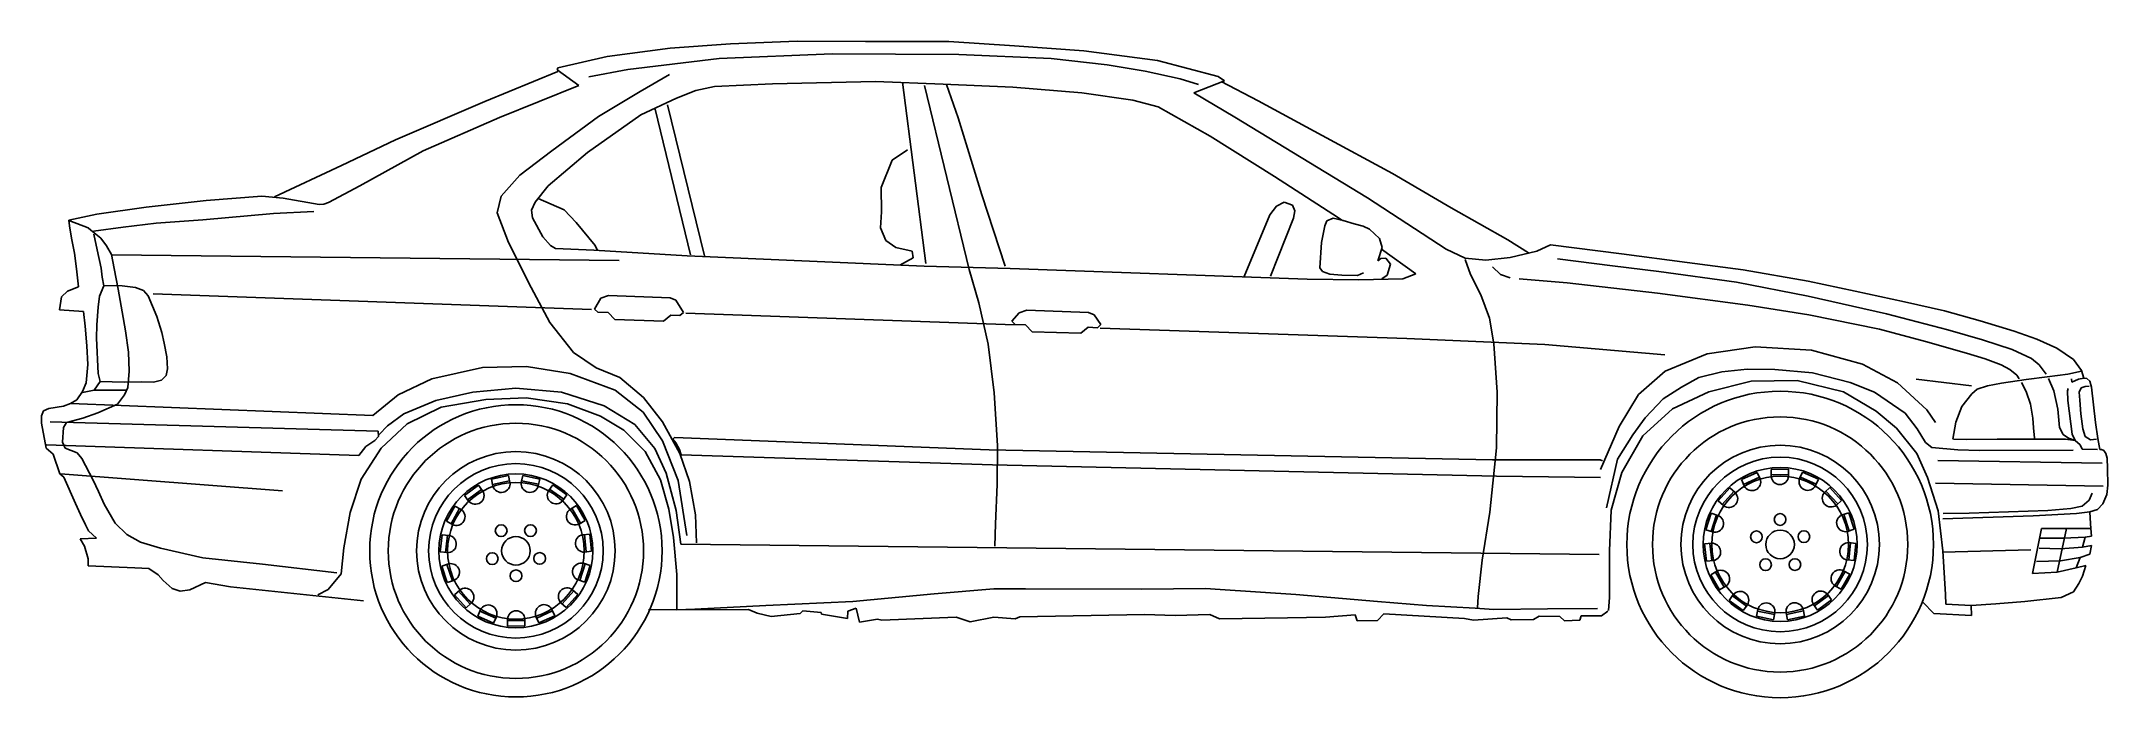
# Model space of a CAD drawing. Extents: x -4.41 to 0, y 0 to 1.4.
import ezdxf

# ---------------------------------------------------------------- set-up
doc = ezdxf.new("R2010")
doc.units = 0
doc.layers.get('0').update_dxf_attribs({"linetype": 'CONTINUOUS'})

msp = doc.modelspace()

# ---------------------------------------------------------------- linework, layer by layer
at = {"color": 0, "linetype": 'BYBLOCK'}
for p, q in [((-3.0712, 1.3843), (-3.2058, 1.3665)), ((-2.9425, 1.3941), (-3.0712, 1.3843)), ((-2.9664, 1.3625), (-2.7255, 1.3722)), ((-2.7998, 1.3993), (-2.9425, 1.3941)), ((-2.6542, 1.3992), (-2.7998, 1.3993)), ((-2.7255, 1.3722), (-2.4548, 1.3709)), ((-2.4763, 1.3985), (-2.6542, 1.3992)), ((-2.3362, 1.3895), (-2.4763, 1.3985)), ((-2.4548, 1.3709), (-2.2575, 1.3625)), ((-2.188, 1.3789), (-2.3362, 1.3895)), ((-2.0304, 1.3585), (-2.188, 1.3789)), ((-3.3114, 1.3346), (-3.467, 1.2704)), ((-3.3109, 1.3425), (-3.3127, 1.338)), ((-3.3127, 1.338), (-3.2662, 1.3049)), ((-3.2058, 1.3665), (-3.3109, 1.3425)), ((-3.2447, 1.3237), (-3.162, 1.3392)), ((-3.162, 1.3392), (-2.9664, 1.3625)), ((-3.073, 1.3284), (-3.1354, 1.292)), ((-2.2575, 1.3625), (-2.138, 1.3489)), ((-2.138, 1.3489), (-2.0571, 1.3352)), ((-2.0571, 1.3352), (-1.982, 1.3188)), ((-1.901, 1.3244), (-2.0304, 1.3585)), ((-1.8872, 1.3148), (-1.901, 1.3244)), ((-3.2662, 1.3049), (-3.4359, 1.2364)), ((-3.1354, 1.292), (-3.2243, 1.2383)), ((-3.0167, 1.2942), (-3.0574, 1.2781)), ((-2.9765, 1.3028), (-3.0167, 1.2942)), ((-2.8529, 1.3083), (-2.9765, 1.3028)), ((-2.6329, 1.3137), (-2.8529, 1.3083)), ((-2.4885, 1.3074), (-2.6329, 1.3137)), ((-2.5252, 0.9247), (-2.5751, 1.3121)), ((-2.433, 0.912), (-2.5284, 1.3046)), ((-2.3397, 1.3012), (-2.4885, 1.3074)), ((-2.4562, 1.2358), (-2.4812, 1.307)), ((-2.192, 1.289), (-2.3397, 1.3012)), ((-2.0829, 1.2732), (-2.192, 1.289)), ((-1.982, 1.3188), (-1.9427, 1.3072)), ((-1.9529, 1.2891), (-1.8872, 1.3148)), ((-1.8654, 1.2371), (-1.9528, 1.2891)), ((-1.8154, 1.2719), (-1.8948, 1.3131)), ((-3.467, 1.2704), (-3.6579, 1.1885)), ((-3.4359, 1.2364), (-3.599, 1.165)), ((-3.2243, 1.2383), (-3.3238, 1.1655)), ((-3.1339, 1.2425), (-3.2475, 1.1619)), ((-3.0574, 1.2781), (-3.1339, 1.2425)), ((-3.0275, 0.9434), (-3.103, 1.2541)), ((-2.9982, 0.9411), (-3.0767, 1.2638)), ((-2.4056, 1.0713), (-2.4562, 1.2358)), ((-2.0288, 1.2595), (-2.0829, 1.2732)), ((-1.9177, 1.1968), (-2.0288, 1.2595)), ((-1.7234, 1.1511), (-1.8654, 1.2371)), ((-1.6785, 1.198), (-1.8154, 1.2719)), ((-1.7806, 1.1104), (-1.9177, 1.1968)), ((-1.5286, 1.1166), (-1.6785, 1.198)), ((-3.6579, 1.1885), (-3.7735, 1.1339)), ((-3.599, 1.165), (-3.7343, 1.0902)), ((-3.3238, 1.1655), (-3.3926, 1.1134)), ((-3.2475, 1.1619), (-3.3319, 1.0905)), ((-2.5645, 1.1673), (-2.5969, 1.145)), ((-1.582, 1.0649), (-1.7234, 1.1511)), ((-3.7735, 1.1339), (-3.9165, 1.0669)), ((-3.3926, 1.1134), (-3.4321, 1.0683)), ((-2.5969, 1.145), (-2.6204, 1.0867)), ((-1.6437, 1.0224), (-1.7806, 1.1104)), ((-1.4031, 1.0432), (-1.5286, 1.1166)), ((-4.062, 1.0594), (-4.1902, 1.045)), ((-3.9433, 1.0686), (-4.062, 1.0594)), ((-3.8975, 1.0642), (-3.9433, 1.0686)), ((-3.8209, 1.0508), (-3.8975, 1.0642)), ((-3.7343, 1.0902), (-3.8009, 1.0547)), ((-3.4321, 1.0683), (-3.4407, 1.0326)), ((-3.3319, 1.0905), (-3.3598, 1.0557)), ((-3.2975, 1.0394), (-3.3534, 1.0637)), ((-2.6204, 1.0867), (-2.6199, 1.0349)), ((-2.3557, 0.9192), (-2.4056, 1.0713)), ((-1.4142, 0.9549), (-1.582, 1.0649)), ((-4.296, 1.0303), (-4.3557, 1.0169)), ((-4.3557, 1.0169), (-4.3541, 1.0052)), ((-4.3531, 1.0154), (-4.3145, 1.001)), ((-4.1902, 1.045), (-4.296, 1.0303)), ((-4.1689, 1.0104), (-4.0695, 1.0179)), ((-4.0695, 1.0179), (-3.9187, 1.0316)), ((-3.9187, 1.0316), (-3.8319, 1.0354)), ((-3.8112, 1.0511), (-3.8209, 1.0508)), ((-3.8009, 1.0547), (-3.8112, 1.0511)), ((-3.4407, 1.0326), (-3.4162, 0.9696)), ((-3.3598, 1.0557), (-3.3673, 1.0387)), ((-3.3673, 1.0387), (-3.3655, 1.022)), ((-3.3655, 1.022), (-3.3433, 0.9812)), ((-3.2722, 1.0118), (-3.2975, 1.0394)), ((-2.6199, 1.0349), (-2.6223, 1.0011)), ((-1.7908, 1.0286), (-1.8454, 0.8967)), ((-1.7762, 1.0472), (-1.7908, 1.0286)), ((-1.7894, 0.8974), (-1.7401, 1.0215)), ((-1.7597, 1.0559), (-1.7762, 1.0472)), ((-1.7425, 1.049), (-1.7597, 1.0559)), ((-1.7369, 1.0371), (-1.7425, 1.049)), ((-1.7401, 1.0215), (-1.7369, 1.0371)), ((-1.669, 1.0157), (-1.6734, 1.0047)), ((-1.6556, 1.0217), (-1.669, 1.0157)), ((-1.6338, 1.0161), (-1.6556, 1.0217)), ((-1.6357, 1.0166), (-1.6437, 1.0224)), ((-1.6108, 1.0096), (-1.6338, 1.0161)), ((-1.2826, 0.9754), (-1.4031, 1.0432)), ((-4.3541, 1.0052), (-4.3501, 0.979)), ((-4.3501, 0.979), (-4.3436, 0.9466)), ((-4.3145, 1.001), (-4.3083, 0.9959)), ((-4.3083, 0.9959), (-4.2872, 0.9788)), ((-4.3028, 0.9938), (-4.2394, 1.0025)), ((-4.2948, 0.9536), (-4.3018, 0.9872)), ((-4.2872, 0.9788), (-4.2751, 0.962)), ((-4.2394, 1.0025), (-4.1689, 1.0104)), ((-3.3433, 0.9812), (-3.3268, 0.9628)), ((-3.2313, 0.9629), (-3.2722, 1.0118)), ((-2.6223, 1.0011), (-2.6104, 0.974)), ((-2.6104, 0.974), (-2.5892, 0.9585)), ((-1.6734, 1.0047), (-1.6801, 0.9691)), ((-1.5913, 1.0044), (-1.6108, 1.0096)), ((-1.5775, 0.998), (-1.5913, 1.0044)), ((-1.5561, 0.978), (-1.5775, 0.998)), ((-1.551, 0.9585), (-1.5561, 0.978)), ((-1.2379, 0.9477), (-1.2826, 0.9754)), ((-4.3436, 0.9466), (-4.3391, 0.9135)), ((-4.2866, 0.9145), (-4.2948, 0.9536)), ((-4.2751, 0.962), (-4.2646, 0.9436)), ((-4.2646, 0.9436), (-4.2589, 0.9142)), ((-3.1805, 0.931), (-4.2646, 0.943)), ((-3.4162, 0.9696), (-3.3684, 0.8731)), ((-3.3268, 0.9628), (-3.3164, 0.9564)), ((-3.3164, 0.9564), (-3.2346, 0.9528)), ((-3.2346, 0.9528), (-3.0346, 0.9406)), ((-3.2264, 0.9523), (-3.2313, 0.9629)), ((-3.0346, 0.9406), (-2.5285, 0.919)), ((-2.5892, 0.9585), (-2.5543, 0.9508)), ((-2.5521, 0.9364), (-2.5808, 0.9212)), ((-2.5543, 0.9508), (-2.5521, 0.9364)), ((-1.6801, 0.9691), (-1.6835, 0.9153)), ((-1.5599, 0.9301), (-1.551, 0.9585)), ((-1.5532, 0.9349), (-1.5599, 0.9301)), ((-1.543, 0.936), (-1.5532, 0.9349)), ((-1.4791, 0.9025), (-1.5519, 0.9555)), ((-1.5332, 0.9232), (-1.543, 0.936)), ((-1.3731, 0.9359), (-1.4142, 0.9549)), ((-1.3736, 0.9333), (-1.362, 0.9014)), ((-1.3296, 0.9317), (-1.3731, 0.9359)), ((-1.2773, 0.9376), (-1.3296, 0.9317)), ((-1.2206, 0.9512), (-1.2773, 0.9376)), ((-1.1912, 0.9644), (-1.2206, 0.9512)), ((-1.0394, 0.9453), (-1.1912, 0.9644)), ((-1.0587, 0.9193), (-1.176, 0.9342)), ((-0.8992, 0.9265), (-1.0394, 0.9453)), ((-4.3391, 0.9135), (-4.3345, 0.875)), ((-4.2842, 0.8952), (-4.2866, 0.9145)), ((-4.2809, 0.8767), (-4.2842, 0.8952)), ((-4.2589, 0.9142), (-4.2547, 0.8915)), ((-4.2547, 0.8915), (-4.2503, 0.8694)), ((-2.5285, 0.919), (-2.3453, 0.9139)), ((-2.433, 0.912), (-2.412, 0.8403)), ((-2.3453, 0.9139), (-1.711, 0.891)), ((-1.711, 0.891), (-1.6005, 0.8899)), ((-1.6835, 0.9153), (-1.6779, 0.9076)), ((-1.6779, 0.9076), (-1.6624, 0.9015)), ((-1.6624, 0.9015), (-1.637, 0.8999)), ((-1.637, 0.8999), (-1.6033, 0.8991)), ((-1.6033, 0.8991), (-1.5908, 0.9044)), ((-1.6005, 0.8899), (-1.5065, 0.8915)), ((-1.5514, 0.8915), (-1.5401, 0.8997)), ((-1.5401, 0.8997), (-1.5332, 0.9232)), ((-1.5065, 0.8915), (-1.4791, 0.9025)), ((-1.362, 0.9014), (-1.3397, 0.8579)), ((-1.2979, 0.9013), (-1.3147, 0.9177)), ((-1.2773, 0.8936), (-1.2979, 0.9013)), ((-1.1559, 0.8834), (-1.2584, 0.8915)), ((-0.9628, 0.861), (-1.1559, 0.8834)), ((-0.96, 0.9075), (-1.0587, 0.9193)), ((-0.7942, 0.8845), (-0.96, 0.9075)), ((-0.7798, 0.9108), (-0.8992, 0.9265)), ((-0.6409, 0.8547), (-0.7942, 0.8845)), ((-0.6412, 0.887), (-0.7798, 0.9108)), ((-0.5408, 0.8654), (-0.6412, 0.887)), ((-4.3714, 0.853), (-4.3752, 0.8257)), ((-4.3581, 0.8656), (-4.3714, 0.853)), ((-4.3345, 0.875), (-4.3581, 0.8656)), ((-4.2929, 0.8316), (-4.2897, 0.8548)), ((-4.2897, 0.8548), (-4.2809, 0.8767)), ((-4.2803, 0.8775), (-4.2416, 0.8766)), ((-4.2503, 0.8694), (-4.2414, 0.8216)), ((-4.2416, 0.8766), (-4.213, 0.8733)), ((-4.213, 0.8733), (-4.1963, 0.867)), ((-4.1963, 0.867), (-4.1861, 0.8554)), ((-4.1861, 0.8554), (-4.1676, 0.8112)), ((-3.2393, 0.826), (-4.1755, 0.86)), ((-3.3684, 0.8731), (-3.3279, 0.7983)), ((-3.2195, 0.8505), (-3.2331, 0.8273)), ((-3.2028, 0.856), (-3.2195, 0.8505)), ((-3.0711, 0.8511), (-3.2028, 0.856)), ((-3.0589, 0.846), (-3.0711, 0.8511)), ((-3.0427, 0.82), (-3.0589, 0.846)), ((-2.412, 0.8403), (-2.3922, 0.7522)), ((-1.3397, 0.8579), (-1.3212, 0.8076)), ((-0.7698, 0.8357), (-0.9628, 0.861)), ((-0.4733, 0.8173), (-0.6409, 0.8547)), ((-0.4354, 0.843), (-0.5408, 0.8654)), ((-0.3497, 0.8231), (-0.4354, 0.843)), ((-4.3752, 0.8257), (-4.3244, 0.8221)), ((-4.3244, 0.8221), (-4.3203, 0.7905)), ((-4.2957, 0.7936), (-4.2929, 0.8316)), ((-4.2414, 0.8216), (-4.2343, 0.7805)), ((-4.1676, 0.8112), (-4.1569, 0.7773)), ((-3.3279, 0.7983), (-3.2778, 0.7345)), ((-3.2331, 0.8273), (-3.2259, 0.8206)), ((-3.2259, 0.8206), (-3.2038, 0.8197)), ((-3.2038, 0.8197), (-3.1893, 0.8049)), ((-3.1893, 0.8049), (-3.0858, 0.8016)), ((-3.0858, 0.8016), (-3.0699, 0.8143)), ((-3.0699, 0.8143), (-3.0503, 0.8134)), ((-3.0503, 0.8134), (-3.0427, 0.82)), ((-2.3361, 0.7933), (-3.0379, 0.8187)), ((-2.3262, 0.8194), (-2.3417, 0.8012)), ((-2.3417, 0.8012), (-2.3345, 0.7945)), ((-2.3345, 0.7945), (-2.3124, 0.7937)), ((-2.3095, 0.8249), (-2.3262, 0.8194)), ((-2.1778, 0.82), (-2.3095, 0.8249)), ((-2.1656, 0.8149), (-2.1778, 0.82)), ((-2.1513, 0.794), (-2.1656, 0.8149)), ((-1.3212, 0.8076), (-1.3121, 0.7527)), ((-0.6393, 0.8146), (-0.7698, 0.8357)), ((-0.4888, 0.7844), (-0.6393, 0.8146)), ((-0.3428, 0.7831), (-0.4733, 0.8173)), ((-0.2733, 0.8023), (-0.3497, 0.8231)), ((-0.2006, 0.7799), (-0.2733, 0.8023)), ((-4.3203, 0.7905), (-4.3168, 0.7485)), ((-4.2963, 0.765), (-4.2957, 0.7936)), ((-4.2925, 0.6897), (-4.2963, 0.765)), ((-4.2343, 0.7805), (-4.228, 0.7351)), ((-4.1569, 0.7773), (-4.1521, 0.7547)), ((-4.1521, 0.7547), (-4.1463, 0.7252)), ((-2.3922, 0.7522), (-2.379, 0.6482)), ((-2.3124, 0.7937), (-2.2979, 0.7788)), ((-2.2979, 0.7788), (-2.1944, 0.7755)), ((-2.1944, 0.7755), (-2.1785, 0.7882)), ((-2.1785, 0.7882), (-2.1589, 0.7873)), ((-2.1589, 0.7873), (-2.1513, 0.794)), ((-2.1531, 0.7867), (-1.4977, 0.7646)), ((-1.4977, 0.7646), (-1.2036, 0.7515)), ((-1.3121, 0.7527), (-1.3048, 0.6497)), ((-1.2036, 0.7515), (-0.9468, 0.7297)), ((-0.3905, 0.7576), (-0.4888, 0.7844)), ((-0.3027, 0.7332), (-0.3905, 0.7576)), ((-0.2685, 0.7614), (-0.3428, 0.7831)), ((-0.2049, 0.7407), (-0.2685, 0.7614)), ((-0.1525, 0.7632), (-0.2006, 0.7799)), ((-0.1098, 0.7439), (-0.1525, 0.7632)), ((-4.3149, 0.7086), (-4.3187, 0.6696)), ((-4.3168, 0.7485), (-4.3149, 0.7086)), ((-4.228, 0.7351), (-4.2266, 0.6942)), ((-4.1463, 0.7252), (-4.1445, 0.6998)), ((-3.2778, 0.7345), (-3.2295, 0.7018)), ((-0.946, 0.6946), (-0.8564, 0.7315)), ((-0.8564, 0.7315), (-0.7542, 0.7465)), ((-0.7542, 0.7465), (-0.6338, 0.7391)), ((-0.6338, 0.7391), (-0.5248, 0.7096)), ((-0.5248, 0.7096), (-0.4501, 0.6694)), ((-0.2626, 0.721), (-0.3027, 0.7332)), ((-0.2289, 0.7082), (-0.2626, 0.721)), ((-0.2103, 0.698), (-0.2289, 0.7082)), ((-0.1639, 0.7215), (-0.2049, 0.7407)), ((-0.1476, 0.7078), (-0.1639, 0.7215)), ((-0.1476, 0.7078), (-0.1328, 0.6879)), ((-0.0745, 0.7193), (-0.1098, 0.7439)), ((-0.0573, 0.696), (-0.0745, 0.7193)), ((-4.3187, 0.6696), (-4.3261, 0.651)), ((-4.2885, 0.6725), (-4.3017, 0.6536)), ((-4.2885, 0.6725), (-4.2925, 0.6897)), ((-4.2375, 0.6709), (-4.2885, 0.6725)), ((-4.2011, 0.6715), (-4.2375, 0.6709)), ((-4.2266, 0.6942), (-4.2292, 0.6596)), ((-4.1744, 0.6711), (-4.2011, 0.6715)), ((-4.1575, 0.6753), (-4.1744, 0.6711)), ((-4.1475, 0.6852), (-4.1575, 0.6753)), ((-4.1445, 0.6998), (-4.1475, 0.6852)), ((-3.5805, 0.6781), (-3.6523, 0.6437)), ((-3.4719, 0.7022), (-3.5805, 0.6781)), ((-3.3782, 0.7042), (-3.4719, 0.7022)), ((-3.285, 0.6898), (-3.3782, 0.7042)), ((-3.1888, 0.6537), (-3.285, 0.6898)), ((-3.2295, 0.7018), (-3.1787, 0.681)), ((-3.1787, 0.681), (-3.1281, 0.6384)), ((-1.0029, 0.6446), (-0.946, 0.6946)), ((-0.8744, 0.6809), (-0.9114, 0.6606)), ((-0.8251, 0.693), (-0.8744, 0.6809)), ((-0.7627, 0.673), (-0.8527, 0.6503)), ((-0.7714, 0.6989), (-0.8251, 0.693)), ((-0.7118, 0.6979), (-0.7714, 0.6989)), ((-0.6642, 0.6749), (-0.7627, 0.673)), ((-0.6317, 0.691), (-0.7118, 0.6979)), ((-0.5655, 0.6505), (-0.6642, 0.6749)), ((-0.5514, 0.6705), (-0.6317, 0.691)), ((-0.4994, 0.6494), (-0.5514, 0.6705)), ((-0.4501, 0.6694), (-0.3875, 0.6116)), ((-0.4102, 0.6775), (-0.292, 0.6632)), ((-0.258, 0.663), (-0.2803, 0.6561)), ((-0.2279, 0.6689), (-0.258, 0.663)), ((-0.1755, 0.677), (-0.2279, 0.6689)), ((-0.195, 0.6857), (-0.2103, 0.698)), ((-0.1906, 0.6785), (-0.195, 0.6857)), ((-0.1752, 0.6513), (-0.1856, 0.6703)), ((-0.1305, 0.6827), (-0.1755, 0.677)), ((-0.0863, 0.6883), (-0.1305, 0.6827)), ((-0.1165, 0.6526), (-0.1279, 0.6787)), ((-0.0574, 0.6947), (-0.0863, 0.6883)), ((-0.0778, 0.671), (-0.0784, 0.6783)), ((-0.0778, 0.671), (-0.0637, 0.6775)), ((-0.0637, 0.6775), (-0.0523, 0.6793)), ((-0.0523, 0.6793), (-0.0573, 0.696)), ((-0.0455, 0.6788), (-0.0523, 0.6793)), ((-0.0493, 0.6619), (-0.041, 0.6628)), ((-0.0392, 0.6732), (-0.0455, 0.6788)), ((-0.0357, 0.6605), (-0.0392, 0.6732)), ((-4.3672, 0.6201), (-4.3979, 0.6148)), ((-4.3522, 0.6256), (-4.3672, 0.6201)), ((-4.3384, 0.6335), (-4.3522, 0.6256)), ((-3.7063, 0.5997), (-4.3514, 0.6257)), ((-4.3261, 0.651), (-4.3384, 0.6335)), ((-4.3017, 0.6536), (-4.3261, 0.649)), ((-4.2341, 0.6541), (-4.3017, 0.6536)), ((-4.2515, 0.6239), (-4.2933, 0.6055)), ((-4.2367, 0.6437), (-4.2515, 0.6239)), ((-4.2292, 0.6596), (-4.2367, 0.6437)), ((-3.6523, 0.6437), (-3.7063, 0.5997)), ((-3.572, 0.6318), (-3.6399, 0.6035)), ((-3.4927, 0.6497), (-3.572, 0.6318)), ((-3.4648, 0.634), (-3.56, 0.6174)), ((-3.4011, 0.6582), (-3.4927, 0.6497)), ((-3.3791, 0.6376), (-3.4648, 0.634)), ((-3.3031, 0.6497), (-3.4011, 0.6582)), ((-3.2904, 0.6251), (-3.3791, 0.6376)), ((-3.2119, 0.6208), (-3.3031, 0.6497)), ((-3.2198, 0.5984), (-3.2904, 0.6251)), ((-3.1466, 0.5806), (-3.2119, 0.6208)), ((-3.1289, 0.6068), (-3.1888, 0.6537)), ((-3.1281, 0.6384), (-3.0879, 0.5865)), ((-2.379, 0.6482), (-2.3725, 0.536)), ((-1.3048, 0.6497), (-1.3062, 0.531)), ((-1.0446, 0.5765), (-1.0029, 0.6446)), ((-0.9504, 0.6357), (-0.9887, 0.5945)), ((-0.9114, 0.6606), (-0.9504, 0.6357)), ((-0.8527, 0.6503), (-0.9307, 0.6138)), ((-0.496, 0.6089), (-0.5655, 0.6505)), ((-0.4337, 0.6047), (-0.4994, 0.6494)), ((-0.3128, 0.6193), (-0.3257, 0.5857)), ((-0.2914, 0.6462), (-0.3128, 0.6193)), ((-0.2803, 0.6561), (-0.2914, 0.6462)), ((-0.1662, 0.6239), (-0.1752, 0.6513)), ((-0.1613, 0.5939), (-0.1662, 0.6239)), ((-0.1079, 0.6133), (-0.1165, 0.6526)), ((-0.0873, 0.6525), (-0.0856, 0.6575)), ((-0.0865, 0.6321), (-0.0873, 0.6525)), ((-0.0771, 0.5596), (-0.0865, 0.6321)), ((-0.0619, 0.6494), (-0.058, 0.6588)), ((-0.061, 0.6323), (-0.0619, 0.6494)), ((-0.0588, 0.6035), (-0.061, 0.6323)), ((-0.058, 0.6588), (-0.0493, 0.6619)), ((-0.0269, 0.5851), (-0.0357, 0.6605)), ((-4.4096, 0.6099), (-4.4142, 0.5988)), ((-4.4142, 0.5988), (-4.4142, 0.5837)), ((-4.4142, 0.5837), (-4.4039, 0.5299)), ((-4.3979, 0.6148), (-4.4096, 0.6099)), ((-3.6945, 0.5661), (-4.3957, 0.5866)), ((-4.3667, 0.574), (-4.3687, 0.5429)), ((-4.3603, 0.5849), (-4.3667, 0.574)), ((-4.3254, 0.5944), (-4.3603, 0.5849)), ((-4.2933, 0.6055), (-4.3254, 0.5944)), ((-3.6752, 0.578), (-3.6928, 0.5595)), ((-3.6327, 0.5823), (-3.6887, 0.5302)), ((-3.6399, 0.6035), (-3.6752, 0.578)), ((-3.56, 0.6174), (-3.6327, 0.5823)), ((-3.1705, 0.5683), (-3.2198, 0.5984)), ((-3.1042, 0.529), (-3.1466, 0.5806)), ((-3.0875, 0.5457), (-3.1289, 0.6068)), ((-3.0879, 0.5865), (-3.0507, 0.5183)), ((-1.0846, 0.4841), (-1.0446, 0.5765)), ((-0.9887, 0.5945), (-1.0156, 0.5583)), ((-0.9307, 0.6138), (-0.9943, 0.5563)), ((-0.4521, 0.5727), (-0.496, 0.6089)), ((-0.4078, 0.5711), (-0.4337, 0.6047)), ((-0.3875, 0.6116), (-0.3687, 0.5846)), ((-0.3257, 0.5857), (-0.3319, 0.5495)), ((-0.1593, 0.5738), (-0.1613, 0.5939)), ((-0.1576, 0.5512), (-0.1593, 0.5738)), ((-0.1038, 0.5745), (-0.1079, 0.6133)), ((-0.096, 0.5593), (-0.1038, 0.5745)), ((-0.0541, 0.571), (-0.0588, 0.6035)), ((-0.0225, 0.5508), (-0.0269, 0.5851)), ((-4.4039, 0.5299), (-4.3889, 0.5169)), ((-4.4029, 0.537), (-3.7363, 0.5146)), ((-4.3687, 0.5429), (-4.3636, 0.5303)), ((-4.3636, 0.5303), (-4.3374, 0.5202)), ((-3.7363, 0.5146), (-3.7214, 0.5335)), ((-3.6887, 0.5302), (-3.7311, 0.4641)), ((-3.7214, 0.5335), (-3.7019, 0.5464)), ((-3.7019, 0.5464), (-3.6944, 0.5552)), ((-3.6944, 0.5552), (-3.6945, 0.5661)), ((-3.1243, 0.523), (-3.1705, 0.5683)), ((-3.0543, 0.4607), (-3.0875, 0.5457)), ((-3.0658, 0.5494), (-3.0622, 0.5525)), ((-3.059, 0.5416), (-3.0658, 0.5494)), ((-3.0622, 0.5525), (-2.3901, 0.5267)), ((-3.0512, 0.5272), (-3.059, 0.5416)), ((-2.3725, 0.536), (-2.3732, 0.4523)), ((-1.3062, 0.531), (-1.3207, 0.3936)), ((-1.0156, 0.5583), (-1.0483, 0.5068)), ((-0.9943, 0.5563), (-1.0388, 0.478)), ((-0.4089, 0.5183), (-0.4521, 0.5727)), ((-0.39, 0.5423), (-0.4078, 0.5711)), ((-0.3769, 0.5315), (-0.39, 0.5423)), ((-0.3213, 0.5262), (-0.3769, 0.5315)), ((-0.3023, 0.5486), (-0.3308, 0.5493)), ((-0.2371, 0.5494), (-0.3023, 0.5486)), ((-0.1767, 0.5493), (-0.2371, 0.5494)), ((-0.1293, 0.5494), (-0.1767, 0.5493)), ((-0.0915, 0.5495), (-0.1293, 0.5494)), ((-0.0849, 0.5513), (-0.096, 0.5593)), ((-0.0704, 0.5462), (-0.0915, 0.5495)), ((-0.0849, 0.5513), (-0.0704, 0.5462)), ((-0.0704, 0.5462), (-0.0771, 0.5596)), ((-0.0597, 0.5369), (-0.0704, 0.5462)), ((-0.0558, 0.5277), (-0.0597, 0.5369)), ((-0.0493, 0.5552), (-0.0541, 0.571)), ((-0.0377, 0.5478), (-0.0493, 0.5552)), ((-0.0249, 0.549), (-0.0377, 0.5478)), ((-0.0179, 0.5275), (-0.0225, 0.5508)), ((-4.3889, 0.5169), (-4.3747, 0.4752)), ((-4.3374, 0.5202), (-4.3274, 0.5079)), ((-4.3274, 0.5079), (-4.3036, 0.4617)), ((-3.0922, 0.4623), (-3.1243, 0.523)), ((-3.0801, 0.4763), (-3.1042, 0.529)), ((-3.048, 0.5156), (-3.0512, 0.5272)), ((-3.0507, 0.5183), (-3.0299, 0.4589)), ((-2.3832, 0.4941), (-3.048, 0.5156)), ((-2.3901, 0.5267), (-1.3152, 0.5053)), ((-1.3067, 0.47), (-2.3832, 0.4941)), ((-1.3152, 0.5053), (-1.0848, 0.5053)), ((-1.0848, 0.5053), (-1.0798, 0.5027)), ((-1.0483, 0.5068), (-1.0719, 0.4023)), ((-0.3861, 0.4673), (-0.4089, 0.5183)), ((-0.0127, 0.4981), (-0.3641, 0.504)), ((-0.275, 0.525), (-0.3213, 0.5262)), ((-0.275, 0.525), (-0.075, 0.5259)), ((-0.0233, 0.5274), (-0.0558, 0.5277)), ((-0.0143, 0.5271), (-0.0179, 0.5275)), ((-0.0093, 0.525), (-0.0143, 0.5271)), ((-0.005, 0.5183), (-0.0093, 0.525)), ((-0.0024, 0.5084), (-0.005, 0.5183)), ((-0.0015, 0.4863), (-0.0024, 0.5084)), ((-0.0012, 0.4512), (-0.0015, 0.4863)), ((-4.3747, 0.4752), (-4.3665, 0.4678)), ((-3.8992, 0.4388), (-4.3734, 0.4752)), ((-4.3665, 0.4678), (-4.3416, 0.4117)), ((-4.3036, 0.4617), (-4.2919, 0.4378)), ((-3.7311, 0.4641), (-3.7549, 0.3923)), ((-3.5105, 0.4292), (-3.4806, 0.4511)), ((-3.5038, 0.4199), (-3.4739, 0.4419)), ((-3.4717, 0.439), (-3.4806, 0.4511)), ((-3.4529, 0.4636), (-3.4166, 0.4715)), ((-3.4497, 0.4489), (-3.4529, 0.4636)), ((-3.4504, 0.4524), (-3.4142, 0.4603)), ((-3.4134, 0.4568), (-3.4166, 0.4715)), ((-3.3892, 0.4569), (-3.3861, 0.4716)), ((-3.3885, 0.4604), (-3.3521, 0.4529)), ((-3.3861, 0.4716), (-3.3498, 0.4641)), ((-3.3529, 0.4493), (-3.3498, 0.4641)), ((-3.3307, 0.4396), (-3.3219, 0.4518)), ((-3.3286, 0.4425), (-3.2985, 0.4208)), ((-3.3219, 0.4518), (-3.2918, 0.4301)), ((-3.0741, 0.3998), (-3.0922, 0.4623)), ((-3.0583, 0.3967), (-3.0801, 0.4763)), ((-3.036, 0.3435), (-3.0543, 0.4607)), ((-3.0299, 0.4589), (-3.0171, 0.3875)), ((-2.3732, 0.4523), (-2.3761, 0.3684)), ((-1.0844, 0.4672), (-1.3067, 0.47)), ((-1.0388, 0.478), (-1.0614, 0.3977)), ((-0.8328, 0.4174), (-0.8081, 0.4451)), ((-0.7969, 0.435), (-0.8081, 0.4451)), ((-0.7835, 0.4631), (-0.7497, 0.4783)), ((-0.7773, 0.4494), (-0.7835, 0.4631)), ((-0.7788, 0.4526), (-0.745, 0.4679)), ((-0.7435, 0.4646), (-0.7497, 0.4783)), ((-0.7199, 0.4848), (-0.6828, 0.485)), ((-0.7199, 0.4697), (-0.7199, 0.4848)), ((-0.7199, 0.4733), (-0.6828, 0.4735)), ((-0.6828, 0.4699), (-0.6828, 0.485)), ((-0.6591, 0.465), (-0.653, 0.4787)), ((-0.6576, 0.4683), (-0.6236, 0.4533)), ((-0.653, 0.4787), (-0.619, 0.4638)), ((-0.6251, 0.45), (-0.619, 0.4638)), ((-0.6055, 0.4359), (-0.5943, 0.446)), ((-0.5943, 0.446), (-0.5694, 0.4185)), ((-0.3631, 0.3962), (-0.3861, 0.4673)), ((-0.0106, 0.4485), (-0.3691, 0.4555)), ((-0.0028, 0.4312), (-0.0012, 0.4512)), ((-4.3416, 0.4117), (-4.3306, 0.3883)), ((-4.2919, 0.4378), (-4.28, 0.4107)), ((-4.28, 0.4107), (-4.2562, 0.3697)), ((-3.5492, 0.3742), (-3.5308, 0.4064)), ((-3.5393, 0.3685), (-3.5209, 0.4008)), ((-3.5178, 0.399), (-3.5308, 0.4064)), ((-3.5016, 0.417), (-3.5105, 0.4292)), ((-3.3006, 0.4179), (-3.2918, 0.4301)), ((-3.2843, 0.4), (-3.2713, 0.4076)), ((-3.2812, 0.4018), (-3.2625, 0.3697)), ((-3.2713, 0.4076), (-3.2526, 0.3755)), ((-3.0642, 0.3394), (-3.0741, 0.3998)), ((-1.0614, 0.3977), (-1.0649, 0.3105)), ((-0.8216, 0.4074), (-0.8328, 0.4174)), ((-0.8243, 0.4098), (-0.7995, 0.4375)), ((-0.6028, 0.4383), (-0.5778, 0.4108)), ((-0.5805, 0.4084), (-0.5694, 0.4185)), ((-0.1289, 0.3968), (-0.08, 0.4011)), ((-0.08, 0.4011), (-0.0556, 0.4063)), ((-0.0556, 0.4063), (-0.0408, 0.4186)), ((-0.0408, 0.4186), (-0.0345, 0.4336)), ((-0.0395, 0.3938), (-0.0229, 0.3989)), ((-0.0229, 0.3989), (-0.0114, 0.4112)), ((-0.0114, 0.4112), (-0.0028, 0.4312)), ((-4.3306, 0.3883), (-4.32, 0.3661)), ((-4.32, 0.3661), (-4.3134, 0.3532)), ((-4.3134, 0.3532), (-4.2964, 0.3375)), ((-4.2562, 0.3697), (-4.2317, 0.3453)), ((-3.7549, 0.3923), (-3.7681, 0.3173)), ((-3.5362, 0.3668), (-3.5492, 0.3742)), ((-3.2656, 0.3679), (-3.2526, 0.3755)), ((-3.0483, 0.3251), (-3.0583, 0.3967)), ((-3.0171, 0.3875), (-3.0151, 0.3279)), ((-2.3761, 0.3684), (-2.378, 0.3204)), ((-1.3207, 0.3936), (-1.3371, 0.291)), ((-0.8592, 0.3556), (-0.8479, 0.3909)), ((-0.8449, 0.351), (-0.8592, 0.3556)), ((-0.8483, 0.3521), (-0.837, 0.3875)), ((-0.8336, 0.3864), (-0.8479, 0.3909)), ((-0.5683, 0.3875), (-0.554, 0.3922)), ((-0.5649, 0.3886), (-0.5533, 0.3534)), ((-0.5567, 0.3523), (-0.5424, 0.357)), ((-0.554, 0.3922), (-0.5424, 0.357)), ((-0.353, 0.3107), (-0.3631, 0.3962)), ((-0.1604, 0.3856), (-0.3532, 0.3792)), ((-0.3527, 0.3907), (-0.2971, 0.3909)), ((-0.2971, 0.3909), (-0.1289, 0.3968)), ((-0.1621, 0.262), (-0.1427, 0.3583)), ((-0.0677, 0.3906), (-0.1604, 0.3856)), ((-0.1427, 0.3583), (-0.1051, 0.3583)), ((-0.0893, 0.3585), (-0.1089, 0.2651)), ((-0.1051, 0.3583), (-0.0893, 0.3585)), ((-0.0893, 0.3585), (-0.0375, 0.3584)), ((-0.0395, 0.3938), (-0.0677, 0.3906)), ((-0.0383, 0.3807), (-0.0395, 0.3938)), ((-0.0375, 0.3584), (-0.0383, 0.3807)), ((-0.0361, 0.3417), (-0.0375, 0.3584)), ((-4.2964, 0.3375), (-4.3313, 0.3361)), ((-4.3313, 0.3361), (-4.3218, 0.3204)), ((-4.3218, 0.3204), (-4.314, 0.2933)), ((-4.2317, 0.3453), (-4.2026, 0.3289)), ((-4.2026, 0.3289), (-4.16, 0.3165)), ((-4.16, 0.3165), (-4.0694, 0.2956)), ((-3.7681, 0.3173), (-3.7737, 0.2614)), ((-3.5622, 0.3083), (-3.5585, 0.3452)), ((-3.5436, 0.3437), (-3.5585, 0.3452)), ((-3.5509, 0.3071), (-3.5471, 0.3441)), ((-3.2581, 0.3449), (-3.2431, 0.3466)), ((-3.2545, 0.3453), (-3.2504, 0.3085)), ((-3.254, 0.3081), (-3.239, 0.3097)), ((-3.2431, 0.3466), (-3.239, 0.3097)), ((-3.057, 0.26), (-3.0642, 0.3394)), ((-1.0872, 0.3027), (-3.0483, 0.3251)), ((-1.0649, 0.3105), (-1.0651, 0.2108)), ((-0.8473, 0.3269), (-0.8623, 0.3253)), ((-0.8582, 0.2884), (-0.8623, 0.3253)), ((-0.8469, 0.2897), (-0.8509, 0.3265)), ((-0.5505, 0.3279), (-0.5542, 0.2909)), ((-0.5541, 0.3282), (-0.5391, 0.3267)), ((-0.5391, 0.3267), (-0.5428, 0.2898)), ((-0.3541, 0.308), (-0.1651, 0.3131)), ((-0.3478, 0.2177), (-0.353, 0.3107)), ((-0.1019, 0.3152), (-0.1477, 0.3163)), ((-0.0947, 0.3377), (-0.1446, 0.338)), ((-0.0552, 0.3187), (-0.1019, 0.3152)), ((-0.0493, 0.3398), (-0.0947, 0.3377)), ((-0.0552, 0.3187), (-0.0493, 0.3398)), ((-0.0361, 0.3219), (-0.0552, 0.3187)), ((-0.0493, 0.3398), (-0.0361, 0.3417)), ((-0.0392, 0.3039), (-0.0361, 0.3219)), ((-4.314, 0.2933), (-4.3145, 0.2786)), ((-4.3145, 0.2786), (-4.2146, 0.2741)), ((-4.2146, 0.2741), (-4.1847, 0.2726)), ((-4.1847, 0.2726), (-4.1649, 0.2593)), ((-4.0694, 0.2956), (-3.9418, 0.2821)), ((-3.9418, 0.2821), (-3.7831, 0.264)), ((-3.5473, 0.3068), (-3.5622, 0.3083)), ((-3.5446, 0.2827), (-3.5589, 0.278)), ((-3.5473, 0.2428), (-3.5589, 0.278)), ((-3.5364, 0.2464), (-3.5481, 0.2816)), ((-3.253, 0.2829), (-3.2643, 0.2475)), ((-3.2564, 0.284), (-3.2421, 0.2794)), ((-3.2421, 0.2794), (-3.2534, 0.2441)), ((-1.3371, 0.291), (-1.3455, 0.2131)), ((-0.8433, 0.29), (-0.8582, 0.2884)), ((-0.8357, 0.2671), (-0.8487, 0.2595)), ((-0.8201, 0.2332), (-0.8388, 0.2652)), ((-0.562, 0.2665), (-0.5804, 0.2342)), ((-0.5652, 0.2682), (-0.5521, 0.2608)), ((-0.5578, 0.2913), (-0.5428, 0.2898)), ((-0.1089, 0.2651), (-0.1621, 0.262)), ((-0.1023, 0.289), (-0.1529, 0.2876)), ((-0.0683, 0.2742), (-0.1089, 0.2651)), ((-0.0598, 0.2966), (-0.1023, 0.289)), ((-0.0683, 0.2742), (-0.0598, 0.2966)), ((-0.0477, 0.2793), (-0.0683, 0.2742)), ((-0.0598, 0.2966), (-0.0392, 0.3039)), ((-0.0548, 0.2563), (-0.0477, 0.2793)), ((-4.1649, 0.2593), (-4.1539, 0.2474)), ((-4.1539, 0.2474), (-4.1347, 0.2302)), ((-4.1347, 0.2302), (-4.1178, 0.2242)), ((-4.1178, 0.2242), (-4.0972, 0.2272)), ((-4.0972, 0.2272), (-4.0635, 0.2428)), ((-4.0635, 0.2428), (-4.0105, 0.2341)), ((-4.0105, 0.2341), (-3.7259, 0.2041)), ((-3.8018, 0.228), (-3.8237, 0.2166)), ((-3.7737, 0.2614), (-3.8018, 0.228)), ((-3.533, 0.2475), (-3.5473, 0.2428)), ((-3.5208, 0.2266), (-3.532, 0.2165)), ((-3.4985, 0.1967), (-3.5235, 0.2242)), ((-3.2771, 0.2252), (-3.3018, 0.1975)), ((-3.2798, 0.2276), (-3.2685, 0.2176)), ((-3.2677, 0.2486), (-3.2534, 0.2441)), ((-3.057, 0.1848), (-3.057, 0.26)), ((-2.3797, 0.2297), (-2.5072, 0.2185)), ((-2.3127, 0.2293), (-2.3797, 0.2297)), ((-2.0648, 0.2291), (-2.3127, 0.2293)), ((-1.9281, 0.2299), (-2.0648, 0.2291)), ((-1.8965, 0.228), (-1.9281, 0.2299)), ((-1.7349, 0.2175), (-1.8965, 0.228)), ((-0.83, 0.2274), (-0.8487, 0.2595)), ((-0.817, 0.235), (-0.83, 0.2274)), ((-0.5836, 0.236), (-0.5705, 0.2286)), ((-0.5521, 0.2608), (-0.5705, 0.2286)), ((-0.1004, 0.2107), (-0.0744, 0.223)), ((-0.0744, 0.223), (-0.063, 0.2409)), ((-0.063, 0.2409), (-0.0548, 0.2563)), ((-3.507, 0.189), (-3.532, 0.2165)), ((-3.4959, 0.1991), (-3.507, 0.189)), ((-3.4762, 0.185), (-3.4823, 0.1712)), ((-3.4437, 0.1667), (-3.4777, 0.1817)), ((-3.3225, 0.1823), (-3.3563, 0.1671)), ((-3.324, 0.1856), (-3.3178, 0.1719)), ((-3.3045, 0.1999), (-3.2932, 0.1899)), ((-3.2685, 0.2176), (-3.2932, 0.1899)), ((-2.9038, 0.1852), (-3.1172, 0.1843)), ((-3.0187, 0.1863), (-3.057, 0.1848)), ((-2.8669, 0.1938), (-3.0187, 0.1863)), ((-2.8852, 0.1778), (-2.9038, 0.1852)), ((-2.8552, 0.1704), (-2.8852, 0.1778)), ((-2.6809, 0.2024), (-2.8669, 0.1938)), ((-2.7937, 0.177), (-2.8552, 0.1704)), ((-2.7877, 0.1825), (-2.7937, 0.177)), ((-2.7485, 0.1791), (-2.7877, 0.1825)), ((-2.7484, 0.1752), (-2.7485, 0.1791)), ((-2.6919, 0.1818), (-2.6923, 0.166)), ((-2.6739, 0.1879), (-2.6919, 0.1818)), ((-2.5072, 0.2185), (-2.6809, 0.2024)), ((-2.6671, 0.1586), (-2.6739, 0.1879)), ((-1.5607, 0.2023), (-1.7349, 0.2175)), ((-1.4557, 0.1937), (-1.5607, 0.2023)), ((-1.3517, 0.1884), (-1.4557, 0.1937)), ((-1.3125, 0.1852), (-1.3517, 0.1884)), ((-1.3455, 0.2131), (-1.3473, 0.1892)), ((-1.1973, 0.187), (-1.3125, 0.1852)), ((-1.091, 0.1872), (-1.1973, 0.187)), ((-1.0685, 0.1816), (-1.0822, 0.172)), ((-1.0651, 0.2108), (-1.0675, 0.183)), ((-0.8007, 0.2171), (-0.8095, 0.2049)), ((-0.7794, 0.1832), (-0.8095, 0.2049)), ((-0.7727, 0.1925), (-0.8028, 0.2142)), ((-0.7706, 0.1954), (-0.7794, 0.1832)), ((-0.7485, 0.1857), (-0.7515, 0.1709)), ((-0.7129, 0.1746), (-0.7492, 0.1821)), ((-0.7121, 0.1781), (-0.7152, 0.1634)), ((-0.6879, 0.1782), (-0.6847, 0.1635)), ((-0.6509, 0.1826), (-0.6872, 0.1747)), ((-0.6517, 0.1861), (-0.6485, 0.1714)), ((-0.6296, 0.196), (-0.6207, 0.1839)), ((-0.5975, 0.2151), (-0.6275, 0.1931)), ((-0.5908, 0.2058), (-0.6207, 0.1839)), ((-0.5997, 0.218), (-0.5908, 0.2058)), ((-0.396, 0.2011), (-0.3724, 0.1766)), ((-0.3724, 0.1766), (-0.2923, 0.1724)), ((-0.3478, 0.2177), (-0.3468, 0.1967)), ((-0.3468, 0.1967), (-0.2929, 0.1941)), ((-0.2929, 0.1941), (-0.2403, 0.1974)), ((-0.2923, 0.1724), (-0.2929, 0.1941)), ((-0.2403, 0.1974), (-0.1782, 0.2024)), ((-0.1782, 0.2024), (-0.1004, 0.2107)), ((-3.4483, 0.1562), (-3.4823, 0.1712)), ((-3.4423, 0.17), (-3.4483, 0.1562)), ((-3.4186, 0.1651), (-3.4185, 0.15)), ((-3.3815, 0.1617), (-3.4186, 0.1615)), ((-3.3814, 0.1502), (-3.4185, 0.15)), ((-3.3815, 0.1653), (-3.3814, 0.1502)), ((-3.3578, 0.1704), (-3.3516, 0.1567)), ((-3.3178, 0.1719), (-3.3516, 0.1567)), ((-2.6923, 0.166), (-2.7484, 0.1752)), ((-2.6285, 0.1644), (-2.6671, 0.1586)), ((-2.6192, 0.1628), (-2.6285, 0.1644)), ((-2.4602, 0.1687), (-2.6192, 0.1628)), ((-2.4302, 0.1587), (-2.4602, 0.1687)), ((-2.3802, 0.1689), (-2.4302, 0.1587)), ((-2.3344, 0.1656), (-2.3802, 0.1689)), ((-2.3246, 0.1695), (-2.3344, 0.1656)), ((-2.0583, 0.1747), (-2.3246, 0.1695)), ((-1.9924, 0.1726), (-2.0583, 0.1747)), ((-1.9186, 0.1749), (-1.9924, 0.1726)), ((-1.8983, 0.1652), (-1.9186, 0.1749)), ((-1.7526, 0.1673), (-1.8983, 0.1652)), ((-1.672, 0.1691), (-1.7526, 0.1673)), ((-1.6084, 0.1741), (-1.672, 0.1691)), ((-1.6039, 0.1611), (-1.6084, 0.1741)), ((-1.5608, 0.1615), (-1.6039, 0.1611)), ((-1.5474, 0.1758), (-1.5608, 0.1615)), ((-1.3751, 0.1659), (-1.5474, 0.1758)), ((-1.3555, 0.1623), (-1.3751, 0.1659)), ((-1.2842, 0.1677), (-1.3555, 0.1623)), ((-1.2749, 0.1635), (-1.2842, 0.1677)), ((-1.2275, 0.1642), (-1.2749, 0.1635)), ((-1.2156, 0.1708), (-1.2275, 0.1642)), ((-1.1715, 0.1703), (-1.2156, 0.1708)), ((-1.1616, 0.1614), (-1.1715, 0.1703)), ((-1.1285, 0.1623), (-1.1616, 0.1614)), ((-1.1256, 0.1717), (-1.1285, 0.1623)), ((-1.0822, 0.172), (-1.1256, 0.1717)), ((-0.7152, 0.1634), (-0.7515, 0.1709)), ((-0.6485, 0.1714), (-0.6847, 0.1635))]:
    msp.add_line(p, q, dxfattribs=at)
for centre, radius in [((-3.4007, 0.3107), 0.3122), ((-0.7007, 0.3243), 0.3274), ((-3.4007, 0.3107), 0.2726), ((-0.7007, 0.3243), 0.2726), ((-0.7007, 0.3243), 0.212), ((-3.4007, 0.3107), 0.212), ((-3.4007, 0.3107), 0.1864), ((-0.7007, 0.3243), 0.1864), ((-0.7007, 0.3243), 0.1644), ((-3.4007, 0.3107), 0.1644), ((-3.4007, 0.3107), 0.1458), ((-0.7007, 0.3243), 0.1458), ((-3.4322, 0.3537), 0.0125), ((-3.3695, 0.3539), 0.0125), ((-0.7514, 0.3406), 0.0125), ((-0.7007, 0.3243), 0.0305), ((-0.7009, 0.3776), 0.0125), ((-0.65, 0.341), 0.0125), ((-3.4007, 0.3107), 0.0305), ((-3.4513, 0.294), 0.0125), ((-3.4004, 0.2574), 0.0125), ((-3.3499, 0.2944), 0.0125), ((-0.7318, 0.2811), 0.0125), ((-0.6692, 0.2813), 0.0125)]:
    msp.add_circle(centre, radius, dxfattribs=at)
for centre, start, end in [((-3.4317, 0.4539), 195.4905, 9.0095), ((-3.3708, 0.4541), 171.4905, 345.0095), ((-0.7609, 0.4579), 207.4905, 21.0095), ((-0.7013, 0.4709), 183.4905, 357.0095), ((-0.6417, 0.4585), 159.4905, 333.0095), ((-3.5279, 0.3834), 243.4905, 57.0095), ((-3.4873, 0.4288), 219.4905, 33.0095), ((-3.315, 0.4296), 147.4905, 321.0095), ((-3.2741, 0.3845), 123.4905, 297.0095), ((-0.81, 0.4219), 231.4905, 45.0095), ((-0.5922, 0.4229), 135.4905, 309.0095), ((-0.8402, 0.369), 255.4905, 69.0095), ((-0.5615, 0.3702), 111.4905, 285.0095), ((-3.5465, 0.3253), 267.4905, 81.0095), ((-3.255, 0.3266), 99.4905, 273.0095), ((-0.8463, 0.3084), 279.4905, 93.0095), ((-0.5549, 0.3096), 87.4905, 261.0095), ((-3.5398, 0.2648), 291.4905, 105.0095), ((-3.2611, 0.266), 75.4905, 249.0095), ((-0.8273, 0.2505), 303.4905, 117.0095), ((-0.5734, 0.2516), 63.4905, 237.0095), ((-3.5091, 0.2121), 315.4905, 129.0095), ((-3.2913, 0.2131), 51.4905, 225.0095), ((-0.7863, 0.2054), 327.4905, 141.0095), ((-0.614, 0.2062), 39.4905, 213.0095), ((-3.4597, 0.1765), 339.4905, 153.0095), ((-3.4, 0.1641), 3.4905, 177.0095), ((-3.3405, 0.1771), 27.4905, 201.0095), ((-0.7305, 0.1809), 351.4905, 165.0095), ((-0.6696, 0.1811), 15.4905, 189.0095)]:
    msp.add_arc(centre, 0.0186, start, end, dxfattribs=at)

doc.saveas('drawing.dxf')
